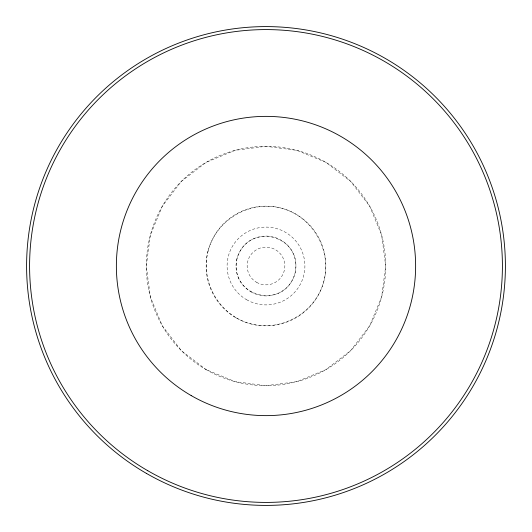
<?xml version="1.0" encoding="UTF-8"?>
<svg xmlns="http://www.w3.org/2000/svg" width="532" height="532" viewBox="0 0 532 532"><rect width="100%" height="100%" fill="white"/><g stroke="black" fill="none" stroke-linecap="round" stroke-linejoin="round"><path stroke-width="0.4" stroke-dasharray="2.66 2" d="M150.376 235.018L146.3 266L150.376 296.982L162.34 325.85L181.359 350.641L206.15 369.66L235.018 381.624L266 385.7L296.982 381.624L325.85 369.66L350.641 350.641L369.66 325.85L381.624 296.982L385.7 266L381.624 235.018L369.66 206.15L350.641 181.359L325.85 162.34L296.982 150.376L266 146.3L235.018 150.376L206.15 162.34L181.359 181.359L162.34 206.15L150.376 235.018M208.192 250.512C199.806 281.634 219.364 315.509 250.512 323.808C281.634 332.194 315.509 312.636 323.808 281.488C332.194 250.366 312.636 216.491 281.488 208.192C250.366 199.806 216.491 219.364 208.192 250.512M237.092 258.253C227.962 296.437 283.722 311.38 294.908 273.747C304.038 235.563 248.278 220.62 237.092 258.253M256.57 282.326A18.853 18.853 0 0 0 284.853 266A18.853 18.853 0 0 0 256.577 249.674A18.853 18.853 0 0 0 256.57 282.326M206.15 369.66A119.7 119.7 0 0 0 385.7 266A119.7 119.7 0 0 0 206.15 162.34A119.7 119.7 0 0 0 206.15 369.66M251.038 291.915A29.925 29.925 0 0 0 295.925 266A29.925 29.925 0 0 0 251.038 240.085A29.925 29.925 0 0 0 251.038 291.915M236.075 317.83A59.85 59.85 0 0 0 325.85 266A59.85 59.85 0 0 0 236.075 214.17A59.85 59.85 0 0 0 236.075 317.83M246.549 299.689A38.903 38.903 0 0 0 304.903 266A38.903 38.903 0 0 0 246.549 232.311A38.903 38.903 0 0 0 246.549 299.689"/><path stroke-width="0.8" d="M191.188 395.582A149.625 149.625 0 0 0 415.625 266A149.625 149.625 0 0 0 191.188 136.418A149.625 149.625 0 0 0 191.188 395.582M147.796 470.734A236.407 236.407 0 0 0 502.408 266A236.407 236.407 0 0 0 147.796 61.266A236.407 236.407 0 0 0 147.796 470.734M146.3 473.327A239.4 239.4 0 0 0 505.4 266A239.4 239.4 0 0 0 146.3 58.673A239.4 239.4 0 0 0 146.3 473.327"/></g></svg>
